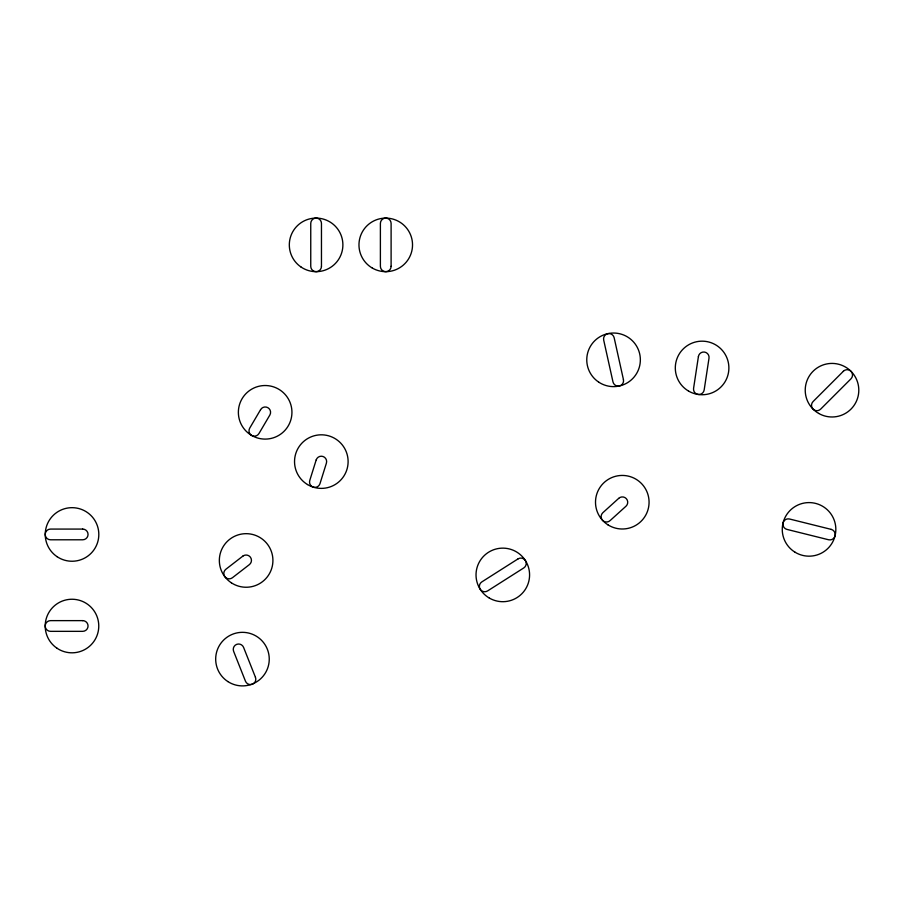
<?xml version="1.0" encoding="UTF-8"?>
<svg xmlns="http://www.w3.org/2000/svg" width="904" height="904" viewBox="0 0 904 904"><rect width="100%" height="100%" fill="white"/><g stroke="black" fill="none" stroke-linecap="round" stroke-linejoin="round"><path stroke-width="1.36" d="M698.408 356.56L693.583 388.336A5.356 5.356 0 0 0 698.069 394.438A5.356 5.356 0 0 0 704.171 389.952L709.007 358.176A5.356 5.356 0 0 0 704.51 352.074A5.356 5.356 0 0 0 698.408 356.56M316.208 459.876L309.801 480.34A5.356 5.356 0 0 0 313.191 487.12A5.356 5.356 0 0 0 319.959 483.73L326.367 463.266A5.356 5.356 0 0 0 322.977 456.486A5.356 5.356 0 0 0 316.208 459.876M260.555 409.704L249.685 428.191A5.356 5.356 0 0 0 251.719 435.491A5.356 5.356 0 0 0 259.019 433.445L269.889 414.97A5.356 5.356 0 0 0 267.855 407.67A5.356 5.356 0 0 0 260.555 409.704M843.375 371.261L813.08 401.568A5.356 5.356 0 0 0 813.08 409.139A5.356 5.356 0 0 0 820.651 409.139L850.958 378.832A5.356 5.356 0 0 0 850.958 371.261A5.356 5.356 0 0 0 843.375 371.261M618.675 498.386L602.776 512.783A5.356 5.356 0 0 0 602.584 520.354A5.356 5.356 0 0 0 610.155 520.546L626.065 506.15A5.356 5.356 0 0 0 626.246 498.579A5.356 5.356 0 0 0 618.675 498.386M242.893 556.084L225.943 569.204A5.356 5.356 0 0 0 224.847 576.695A5.356 5.356 0 0 0 232.339 577.792L249.301 564.672A5.356 5.356 0 0 0 250.397 557.18A5.356 5.356 0 0 0 242.893 556.084M517.981 558.921L481.809 581.916A5.356 5.356 0 0 0 480.227 589.318A5.356 5.356 0 0 0 487.629 590.9L523.8 567.915A5.356 5.356 0 0 0 525.382 560.514A5.356 5.356 0 0 0 517.981 558.921M82.693 529.077L50.556 529.077A5.356 5.356 0 0 0 45.2 534.433A5.356 5.356 0 0 0 50.556 539.79L82.693 539.79A5.356 5.356 0 0 0 88.05 534.433A5.356 5.356 0 0 0 82.693 529.077M82.693 620.63L50.556 620.63A5.356 5.356 0 0 0 45.2 625.986A5.356 5.356 0 0 0 50.556 631.342L82.693 631.342A5.356 5.356 0 0 0 88.05 625.986A5.356 5.356 0 0 0 82.693 620.63M831.138 529.36L789.554 519.009A5.356 5.356 0 0 0 783.056 522.919A5.356 5.356 0 0 0 786.966 529.405L828.55 539.756A5.356 5.356 0 0 0 835.047 535.846A5.356 5.356 0 0 0 831.138 529.36M255.436 677.265L243.583 647.388A5.356 5.356 0 0 0 236.633 644.382A5.356 5.356 0 0 0 233.627 651.332L245.47 681.209A5.356 5.356 0 0 0 252.431 684.215A5.356 5.356 0 0 0 255.436 677.265M623.432 379.59L614.155 337.746A5.356 5.356 0 0 0 607.77 333.678A5.356 5.356 0 0 0 603.691 340.073L612.98 381.906A5.356 5.356 0 0 0 619.364 385.974A5.356 5.356 0 0 0 623.432 379.59M391.104 266.318L391.104 223.457A5.356 5.356 0 0 0 385.748 218.101A5.356 5.356 0 0 0 380.392 223.457L380.392 266.318A5.356 5.356 0 0 0 385.748 271.675A5.356 5.356 0 0 0 391.104 266.318M321.462 266.318L321.462 223.457A5.356 5.356 0 0 0 316.106 218.101A5.356 5.356 0 0 0 310.75 223.457L310.75 266.318A5.356 5.356 0 0 0 316.106 271.675A5.356 5.356 0 0 0 321.462 266.318M301.088 267.064A26.781 26.781 0 0 0 342.819 246.792A26.781 26.781 0 0 0 304.399 220.791A26.781 26.781 0 0 0 301.088 267.064M372.358 268.081A26.781 26.781 0 0 0 412.529 244.882A26.781 26.781 0 0 0 372.358 221.695A26.781 26.781 0 0 0 372.358 268.081M794.978 552.174A26.781 26.781 0 0 0 835.827 530.173A26.781 26.781 0 0 0 796.345 505.799A26.781 26.781 0 0 0 794.978 552.174M688.52 391.048A26.781 26.781 0 0 0 728.884 368.177A26.781 26.781 0 0 0 688.893 344.65A26.781 26.781 0 0 0 688.52 391.048M607.951 524.84A26.781 26.781 0 0 0 649.049 503.325A26.781 26.781 0 0 0 609.872 478.487A26.781 26.781 0 0 0 607.951 524.84M489.335 598.064A26.781 26.781 0 0 0 529.586 575A26.781 26.781 0 0 0 489.493 551.677A26.781 26.781 0 0 0 489.335 598.064M598.64 382.076A26.781 26.781 0 0 0 640.292 361.634A26.781 26.781 0 0 0 601.759 335.779A26.781 26.781 0 0 0 598.64 382.076M818.629 413.399A26.781 26.781 0 0 0 858.8 390.2A26.781 26.781 0 0 0 818.629 367.001A26.781 26.781 0 0 0 818.629 413.399M57.008 648.236A26.781 26.781 0 0 0 98.705 627.896A26.781 26.781 0 0 0 60.24 601.962A26.781 26.781 0 0 0 57.008 648.236M57.065 556.672A26.781 26.781 0 0 0 98.751 536.321A26.781 26.781 0 0 0 60.285 510.387A26.781 26.781 0 0 0 57.065 556.672M227.853 681.559A26.781 26.781 0 0 0 269.211 660.553A26.781 26.781 0 0 0 230.328 635.241A26.781 26.781 0 0 0 227.853 681.559M231.401 582.831A26.781 26.781 0 0 0 272.872 562.028A26.781 26.781 0 0 0 234.125 536.513A26.781 26.781 0 0 0 231.401 582.831M307.484 484.533A26.781 26.781 0 0 0 348.108 462.125A26.781 26.781 0 0 0 308.388 438.146A26.781 26.781 0 0 0 307.484 484.533M251.255 435.208A26.781 26.781 0 0 0 291.935 412.913A26.781 26.781 0 0 0 252.284 388.822A26.781 26.781 0 0 0 251.255 435.208"/></g></svg>
